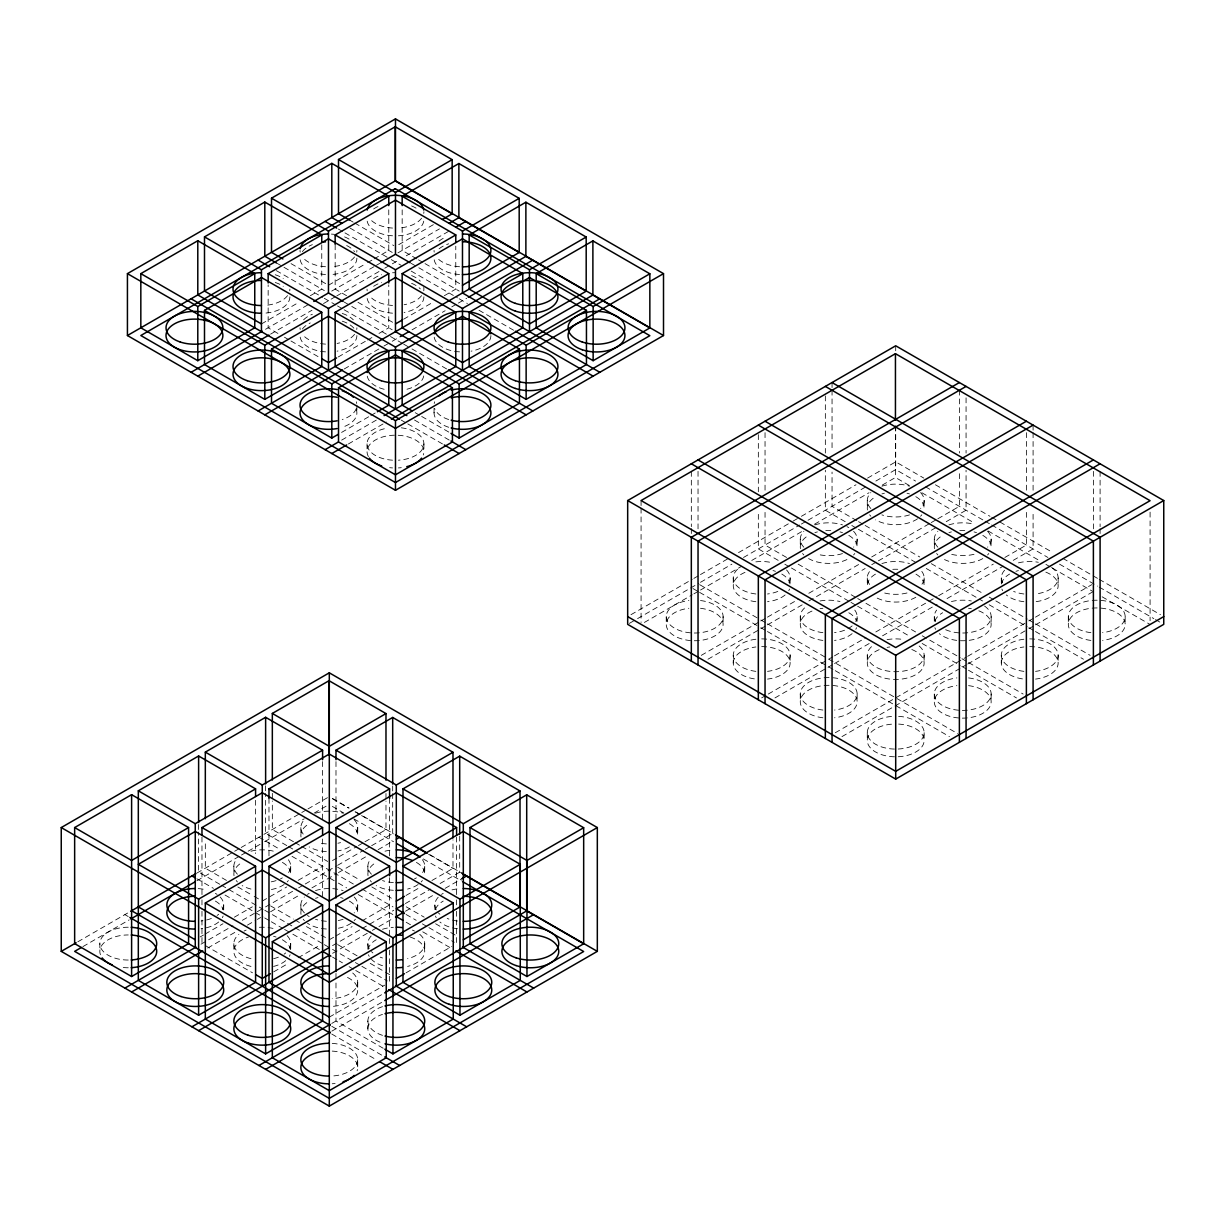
<?xml version="1.0" encoding="UTF-8"?>
<svg xmlns="http://www.w3.org/2000/svg" width="1225" height="1225" viewBox="0 0 1225 1225"><rect width="100%" height="100%" fill="white"/><g stroke="black" fill="none" stroke-linecap="round" stroke-linejoin="round"><path stroke-width="0.75" stroke-dasharray="5 3.75" d="M261.446 323.936L298.946 302.284M310.354 295.7L321.762 289.115L321.762 244.28M328.468 285.241L365.953 263.589M367.577 262.655L372.477 259.838M374.1 258.888L388.769 250.421L388.769 207.469M398.707 244.678L435.978 223.164M265.549 329.295L308.899 304.275M331.73 291.091L375.907 265.58M376.397 265.304L379.719 263.39M397.911 252.886L439.438 228.907M270.587 334.119L311.962 310.247M323.538 303.555L335.114 296.863M336.783 295.914L383.103 269.163M384.757 268.214L397.987 260.573M406.271 255.795L449.284 230.958M338.238 356.965L365.953 340.979M367.577 340.029L372.477 337.212M378.984 333.445L388.769 327.795L388.769 284.843M403.622 319.22L432.961 302.284M444.369 295.7L455.777 289.115L455.777 246.148M344.225 368.985L382.277 347.027M383.93 346.062L390.545 342.25M392.199 341.285L400.483 336.507M412.059 329.831L445.15 310.721M451.765 306.908L456.726 304.03M458.38 303.08L466.664 298.303M341.576 432.425L369.246 416.454M370.869 415.505L375.753 412.687M341.653 440.112L376.397 420.053M348.359 443.986L386.411 422.013M630.982 614.69L692.202 579.348M693.855 578.399L698.817 575.536M700.47 574.571L728.599 558.34M738.522 552.613L791.472 522.034M793.126 521.084L799.741 517.256M801.395 516.307L855.999 484.778M867.591 478.102L895.705 461.856L923.834 478.102M77.803 941.811L129.084 912.196M196.919 873.042L233.026 852.187M234.664 851.252L239.947 848.205M241.187 847.486L306.357 809.863M307.965 808.929L327.642 797.567M629.328 623.387L635.943 619.574M637.597 618.61L698.817 583.268M700.47 582.319L731.907 564.158M743.498 557.482L799.741 525.004M801.395 524.04L806.372 521.176M808.025 520.227L865.922 486.784M875.86 481.058L895.705 469.588L915.565 481.058M82.917 946.603L129.161 919.898M196.888 880.79L239.824 855.999M241.478 855.05L246.439 852.187M248.093 851.237L262.962 842.647M264.615 841.697L304.259 818.805M314.167 813.078L327.381 805.453M644.381 622.438L692.278 594.783M693.932 593.834L698.893 590.971M700.532 590.021L741.829 566.18M751.752 560.453L802.957 530.884M814.518 524.208L869.03 492.741M882.23 485.115L895.444 477.49L910.328 486.08M200.165 936.941L203.427 935.058M205.05 934.108L222.981 923.757M234.388 917.173L252.319 906.822M262.272 901.079L286.727 886.961M298.134 880.362L322.588 866.259M332.526 860.517L337.396 857.714M339.003 856.78L356.827 846.49M358.45 845.556L363.304 842.739M364.928 841.805L385.982 829.647L385.982 801.104M201.023 944.184L232.934 925.748M242.382 920.297L255.765 912.579M257.281 911.706L263.896 907.878M265.549 906.929L296.695 888.937M298.64 887.819L303.601 884.955M305.255 883.991L336.691 865.845M337.61 865.325L363.534 850.349M365.142 849.415L370.011 846.613M371.634 845.679L392.949 833.368M701.267 655.36L759.163 621.933M760.817 620.983L765.793 618.12M767.447 617.155L798.884 599.01M808.806 593.283L860.103 563.668M871.679 556.977L929.591 523.55M931.245 522.585L936.206 519.722M937.86 518.772L959.374 506.354L959.374 472.069M207.714 948.043L235.843 931.812M247.435 925.12L255.703 920.342M257.357 919.393L260.665 917.479M270.587 911.752L300.37 894.556M311.962 887.865L336.783 873.532M338.437 872.583L366.551 856.336M378.142 849.66L393.026 841.054M707.958 659.234L759.255 629.619M760.909 628.67L765.87 625.807M767.524 624.842L802.268 604.782M808.883 600.97L865.141 568.492M871.756 564.664L876.732 561.8M878.386 560.851L936.283 527.408M946.221 521.682L966.066 510.212L966.066 470.216M273.696 971.854L288.365 963.386M298.134 957.751L319.327 945.516M329.295 939.759L334.18 936.941M335.803 935.992L352.111 926.59M361.896 920.94L389.596 904.938M406.011 895.46L420.604 887.038M431.935 880.499L452.99 868.341L452.99 839.799M332.557 945.608L360.441 929.515M362.064 928.565L393.776 910.267M405.353 903.575L430.542 889.044M440.097 883.516L459.957 872.062M761.644 697.882L766.62 695.004M768.274 694.054L832.801 656.799M834.455 655.85L865.891 637.689M875.814 631.962L937.033 596.621M938.687 595.672L993.291 564.143M1004.868 557.452L1026.382 545.033L1026.382 510.748M332.633 953.295L370.7 931.337M372.354 930.372L377.315 927.509M378.969 926.559L393.853 917.954M405.444 911.262L433.573 895.031M445.15 888.339L461.702 878.784M774.966 697.928L832.877 664.486M834.531 663.537L869.275 643.477M882.521 635.836L937.11 604.308M947.048 598.581L1003.306 566.103M1013.228 560.361L1033.088 548.907L1033.088 510.81M329.295 1017.133L384.711 985.145M406.072 972.803L451.719 946.45M331.73 1023.457L383.257 993.72M835.282 732.749L965.989 657.274M967.643 656.324L1027.208 621.933M1028.862 620.983L1033.823 618.12M1035.477 617.155L1091.735 584.677M331.807 1031.159L383.103 1001.545M841.973 736.608L966.066 664.961M967.719 664.011L1027.285 629.619M1028.939 628.67L1033.915 625.807M1035.569 624.842L1095.135 590.465M935.425 484.778L990.014 516.307M991.668 517.256L998.298 521.084M999.952 522.034L1052.888 552.613M1062.825 558.34L1097.569 578.399M1099.223 579.348L1160.443 614.69M925.487 486.784L983.399 520.227M985.053 521.176L990.014 524.04M991.668 525.004L1047.926 557.482M1059.518 564.158L1097.569 586.132M1099.223 587.097L1153.827 618.61M1155.481 619.574L1162.096 623.387M921.904 492.756L974.824 523.305M988.054 530.946L1039.305 560.529M1045.92 564.357L1050.882 567.221M1052.535 568.17L1092.21 591.078M1102.132 596.805L1150.091 624.49M349.906 220.24L353.152 222.123M354.791 223.057L393.837 245.613M416.837 258.888L402.167 250.421L402.167 207.469M418.475 259.838L423.36 262.655M424.998 263.589L462.483 285.241M350.013 228.049L393.026 252.886M411.233 263.39L459.207 291.091M856.872 520.671L832.051 506.354L832.051 472.069M858.526 521.636L863.487 524.499M865.141 525.448L919.745 556.977M931.322 563.668L982.618 593.283M989.233 597.096L994.195 599.959M995.848 600.924L1027.285 619.069M1028.939 620.018L1033.915 622.882M1035.569 623.847L1090.158 655.36M338.345 229.044L343.306 231.908M344.96 232.873L389.642 258.659M391.296 259.623L401.218 265.35M411.156 271.077L457.476 297.828M459.13 298.778L467.399 303.555M478.99 310.247L513.734 330.306M845.204 521.682L825.344 510.212L825.344 470.216M851.819 525.494L856.78 528.373M858.449 529.322L916.346 562.75M926.284 568.492L982.542 600.97M989.157 604.782L1027.208 626.756M1028.862 627.705L1033.823 630.584M1035.477 631.533L1083.467 659.234M291.029 263.635L326.83 284.307M346.568 295.7L335.16 289.115L335.16 244.28M357.976 302.284L395.476 323.936M276.391 262.916L324.365 290.616M344.225 302.07L392.199 329.785M786.557 557.452L765.043 545.033L765.043 510.748M798.133 564.143L856.045 597.57M857.699 598.535L864.314 602.348M865.968 603.312L915.611 631.962M922.226 635.79L960.278 657.748M961.931 658.713L966.893 661.577M968.546 662.526L1023.151 694.054M276.299 270.603L322.634 297.353M324.288 298.303L335.864 304.994M337.518 305.944L342.479 308.807M344.133 309.772L388.815 335.558M390.469 336.507L402.045 343.199M403.699 344.148L410.314 347.977M411.983 348.926L446.727 368.985M778.197 560.361L758.336 548.907L758.336 510.81M784.812 564.189L789.773 567.053M791.427 568.002L849.338 601.444M850.992 602.394L855.953 605.257M857.623 606.222L908.904 635.836M922.149 643.477L960.201 665.451M961.855 666.4L966.816 669.263M968.47 670.228L1016.459 697.928M277.937 333.445L268.153 327.795L268.153 284.843M284.46 337.212L289.345 340.029M290.968 340.979L320.307 357.914M415.198 412.687L420.068 415.505M421.706 416.454L450.999 433.359M414.54 420.053L449.284 440.112M699.689 584.677L759.255 619.069M760.909 620.018L765.87 622.882M767.524 623.847L827.089 658.238M828.743 659.188L957.797 733.698M401.218 420.098L406.179 422.962M407.833 423.927L442.593 443.986M692.982 588.551L697.944 591.415M699.597 592.364L759.163 626.756M760.817 627.705L765.793 630.584M767.447 631.533L827.013 665.925M828.667 666.875L833.628 669.738M835.282 670.703L949.436 736.608M332.603 798.532L349.14 808.071M355.755 811.899L393.822 833.873M430.22 854.882L461.657 873.042M332.281 798.639L348.558 808.041M355.066 811.792L359.951 814.61M361.574 815.559L385.982 829.647M428.551 854.223L452.99 868.341M332.342 806.418L343.903 813.094M353.826 818.821L393.516 841.728M423.283 858.924L461.304 880.867M293.479 841.713L272.333 829.493L272.333 800.966M295.118 842.647L300.002 845.48M301.626 846.414L327.657 861.451M337.625 867.193L360.441 880.362M371.849 886.961L393.041 899.196M406.256 906.822L424.187 917.173M435.595 923.757L455.164 935.058M286.788 845.587L265.626 833.368L265.626 793.417M288.411 846.521L356.628 885.905M361.896 888.937L393.026 906.929M406.072 914.463L416.194 920.297M422.38 923.864L427.77 926.988M428.903 927.631L454.245 942.27M258.934 837.242L263.896 840.105M265.549 841.054L280.433 849.66M292.025 856.336L336.691 882.138M338.345 883.087L346.614 887.865M358.205 894.556L392.949 914.616M406.179 922.257L411.141 925.12M422.732 931.812L452.515 949.007M226.472 880.408L205.325 868.188L205.325 841.544M237.864 886.977L252.518 895.429M254.142 896.378L260.649 900.13M270.603 905.888L293.433 919.056M295.057 919.99L299.957 922.823M306.464 926.59L319.511 934.108M321.134 935.058L327.657 938.825M337.625 944.567L360.441 957.751M370.226 963.386L389.78 974.687M219.78 884.266L198.618 872.062L198.618 832.097M221.403 885.216L263.145 909.317M264.799 910.267L322.711 943.694M324.365 944.659L330.98 948.472M332.542 949.375L353.734 961.61M355.373 962.559L360.257 965.377M361.896 966.326L387.238 980.949M196.888 878.784L213.426 888.339M225.017 895.031L263.069 917.004M264.722 917.954L269.684 920.817M271.337 921.782L282.914 928.458M284.567 929.423L291.198 933.236M292.852 934.2L319.327 949.482M332.557 957.123L337.518 959.987M339.172 960.936L342.479 962.85M349.11 966.678L354.071 969.542M355.725 970.491L383.854 986.737M205.233 945.516L252.503 972.803M383.18 1048.248L335.987 1021.007L335.987 981.041M331.807 1026.336L383.103 1055.95M124.904 914.616L128.212 916.53M331.73 1034.023L376.397 1059.809M1150.091 512.127L1150.091 620.692M1125.162 616.604L1125.162 624.352M1100.096 471.411L1100.096 526.643M1100.096 528.542L1100.096 534.268M1093.389 471.349L1093.389 530.394M1068.307 616.604L1068.307 624.352M1058.155 577.924L1058.155 585.657M1058.155 655.298L1058.155 663.031M1033.088 425.106L1033.088 430.817M1033.088 432.716L1033.088 491.761M1026.382 432.655L1026.382 491.7M1001.3 577.924L1001.3 584.111M1023.901 639.236A28.435 16.415 0 0 0 1001.3 655.298L1001.3 663.031A28.435 16.415 0 0 0 1023.901 679.094M991.147 539.23L991.147 546.962M991.147 616.604L991.147 624.352M991.147 693.978L991.147 701.726M966.066 397.849L966.066 453.082M959.374 390.163L959.374 453.02M934.292 539.23L934.292 546.962M934.292 616.604L934.292 621.243M934.292 693.978L934.292 701.726M924.14 500.55L924.14 508.283M924.14 577.924L924.14 585.657A28.435 16.415 0 0 0 915.81 574.05M924.14 655.298L924.14 663.031M924.14 732.673L924.14 740.405M895.705 345.787L895.705 351.514M895.705 425.795L895.705 469.588M895.444 426.055L895.444 477.49M867.285 500.55L867.285 508.283M867.285 577.924L867.285 585.657A28.435 16.415 0 0 1 875.615 574.05M867.285 655.298L867.285 663.031M867.285 732.673L867.285 740.405M857.132 539.23L857.132 546.962M857.132 616.604L857.132 621.243M857.132 693.978L857.132 701.726M832.051 382.552L832.051 388.264M832.051 390.163L832.051 451.106M825.344 395.935L825.344 453.082M800.277 539.23L800.277 546.962M800.277 616.604L800.277 624.352M800.277 693.978L800.277 701.726M790.125 577.924L790.125 584.111M790.125 655.298L790.125 663.031M765.043 432.655L765.043 491.7M758.336 434.63L758.336 491.761M733.254 577.924L733.254 585.657M755.871 639.236A28.435 16.415 0 0 0 733.254 655.298L733.254 663.031A28.435 16.415 0 0 0 755.871 679.094M723.118 616.604L723.118 624.352M698.036 471.349L698.036 530.394M691.329 471.411L691.329 526.643M691.329 528.542L691.329 534.268M666.247 616.604L666.247 624.352M641.073 500.55L641.073 506.262M641.073 508.161L641.073 622.438M459.697 836.062L459.697 872.2M456.603 837.073L456.603 897.971M456.603 899.87L456.603 909.379M456.603 911.278L456.603 943.633M434.875 904.938L434.875 909.578M434.048 408.262L434.048 412.917M424.723 866.259L424.723 873.992M424.723 943.633L424.723 951.366M423.896 443.863L423.896 451.596M392.689 785.945L392.689 791.656M392.689 793.555L392.689 833.521M389.596 798.394L389.596 859.276M389.596 877.667L389.596 936.65M389.596 938.549L389.596 948.073M389.596 949.972L389.596 982.312M385.982 793.494L385.982 799.205M367.868 866.259L367.868 873.992M367.868 943.633L367.868 949.819M382.506 1006.659A28.435 16.415 0 0 0 367.868 1021.007L367.868 1028.74A28.435 16.415 0 0 0 382.506 1043.088M367.041 443.863L367.041 451.596M357.715 827.564L357.715 835.297M357.715 904.938L357.715 912.686M357.715 982.312L357.715 990.06M332.22 1043.363A28.435 16.415 0 0 1 357.715 1059.686L357.715 1067.434M356.888 405.169L356.888 412.917M335.987 761.598L335.987 820.582M335.987 973.431L335.987 979.143M322.588 761.598L322.588 820.582M322.588 838.987L322.588 897.971M300.86 827.564L300.86 835.297M300.86 904.938L300.86 912.686M290.708 866.259L290.708 873.992M290.708 943.633L290.708 949.819M272.333 793.356L272.333 799.052M268.979 798.394L268.979 859.276M265.626 785.807L265.626 791.503M255.581 800.293L255.581 853.565M233.852 866.259L233.852 873.992M233.852 943.633L233.852 951.366M223.7 904.938L223.7 911.124M201.972 837.073L201.972 897.971M201.972 899.87L201.972 909.379M201.972 911.278L201.972 943.633M198.618 824.486L198.618 830.198M128.258 927.218A28.435 16.415 0 0 0 99.838 943.633L99.838 951.366M128.258 967.781A28.435 16.415 0 0 1 119.637 967M100.435 954.734A28.435 16.415 0 0 1 128.258 934.951M128.258 960.048A28.435 16.415 0 0 1 99.838 943.633M332.22 1051.096A28.435 16.415 0 0 1 357.118 1070.788M335.114 1083.497A28.435 16.415 0 0 1 332.22 1083.757M357.715 1059.686A28.435 16.415 0 0 1 332.22 1076.025M223.103 916.04A28.435 16.415 0 0 1 222.353 917.663M218.693 921.981A28.435 16.415 0 0 1 201.099 928.749M215.37 901.079A28.435 16.415 0 0 1 223.103 909.317M220.132 896.976A28.435 16.415 0 0 1 222.353 909.915M218.693 914.248A28.435 16.415 0 0 1 217.101 915.458M211.374 918.459A28.435 16.415 0 0 1 201.099 921.001M198.205 888.615A28.435 16.415 0 0 1 206.566 889.871M215.37 893.331A28.435 16.415 0 0 1 217.101 894.418M290.111 954.734A28.435 16.415 0 0 1 289.376 956.342M285.701 960.66A28.435 16.415 0 0 1 273.573 966.433M250.987 966.433A28.435 16.415 0 0 1 233.883 952.177A28.435 16.415 0 0 1 248.491 937.018M273.573 936.298A28.435 16.415 0 0 1 276.069 937.018M282.378 939.759A28.435 16.415 0 0 1 290.555 949.666M287.14 935.67A28.435 16.415 0 0 1 289.376 948.609M285.701 952.928A28.435 16.415 0 0 1 284.108 954.153M278.381 957.154A28.435 16.415 0 0 1 273.573 958.685M250.987 958.685A28.435 16.415 0 0 1 238.86 934.323M244.066 931.031A28.435 16.415 0 0 1 246.164 930.112M259.348 927.31A28.435 16.415 0 0 1 276.069 929.27M347.502 977.458A28.435 16.415 0 0 1 356.475 994.838A28.435 16.415 0 0 1 332.22 1006.383M352.708 973.018A28.435 16.415 0 0 1 332.22 998.635M367.868 1028.74A28.435 16.415 0 0 1 382.506 1014.392M382.506 1035.355A28.435 16.415 0 0 1 367.868 1021.007M282.378 862.385A28.435 16.415 0 0 1 290.555 875.691M288.365 880.515A28.435 16.415 0 0 1 287.14 881.954M284.108 884.511A28.435 16.415 0 0 1 270.909 889.626M250.987 889.059A28.435 16.415 0 0 1 242.183 885.598M237.42 881.954A28.435 16.415 0 0 1 236.195 880.515M234.006 875.691A28.435 16.415 0 0 1 242.183 862.385M288.365 859.736A28.435 16.415 0 0 1 287.14 874.221M282.378 877.866A28.435 16.415 0 0 1 280.494 878.861M276.069 880.607A28.435 16.415 0 0 1 270.909 881.893M237.42 874.221A28.435 16.415 0 0 1 236.195 859.736M250.987 851.191A28.435 16.415 0 0 1 273.573 851.191M349.385 901.079A28.435 16.415 0 0 1 357.562 914.371M355.373 919.194A28.435 16.415 0 0 1 354.147 920.649M351.116 923.191A28.435 16.415 0 0 1 337.916 928.32M326.355 929.009A28.435 16.415 0 0 1 307.46 923.191M304.428 920.649A28.435 16.415 0 0 1 303.203 919.194M301.013 914.371A28.435 16.415 0 0 1 309.19 901.079M315.499 898.323A28.435 16.415 0 0 1 317.995 897.619M340.581 897.619A28.435 16.415 0 0 1 343.092 898.323M354.147 896.976A28.435 16.415 0 0 1 354.147 912.901M343.092 919.286A28.435 16.415 0 0 1 337.916 920.588M326.355 921.261A28.435 16.415 0 0 1 315.499 919.286M309.19 916.545A28.435 16.415 0 0 1 307.46 915.458M304.428 912.901A28.435 16.415 0 0 1 304.428 896.976M307.46 894.418A28.435 16.415 0 0 1 309.19 893.331M315.499 890.59A28.435 16.415 0 0 1 343.092 890.59M410.099 937.018A28.435 16.415 0 0 1 424.692 952.177A28.435 16.415 0 0 1 407.588 966.433M382.506 965.713A28.435 16.415 0 0 1 371.435 959.328M369.215 956.342A28.435 16.415 0 0 1 368.465 954.734M368.021 949.666A28.435 16.415 0 0 1 376.197 939.759M419.731 934.323A28.435 16.415 0 0 1 407.588 958.685M382.506 957.981A28.435 16.415 0 0 1 380.194 957.154M372.875 952.928A28.435 16.415 0 0 1 371.435 951.595M369.215 948.609A28.435 16.415 0 0 1 371.435 935.67M382.506 929.27A28.435 16.415 0 0 1 393.363 927.31M412.412 930.112A28.435 16.415 0 0 1 414.509 931.031M349.385 823.69A28.435 16.415 0 0 1 357.562 836.997M349.385 846.904A28.435 16.415 0 0 1 337.916 850.946M326.355 851.635A28.435 16.415 0 0 1 309.19 846.904M301.013 836.997A28.435 16.415 0 0 1 309.19 823.69M354.147 819.602A28.435 16.415 0 0 1 355.373 834.087M340.581 842.632A28.435 16.415 0 0 1 337.916 843.213M326.355 843.887A28.435 16.415 0 0 1 317.995 842.632M303.203 834.087A28.435 16.415 0 0 1 304.428 819.602M315.499 813.216A28.435 16.415 0 0 1 343.092 813.216M416.408 862.385A28.435 16.415 0 0 1 424.57 875.691M422.395 880.515A28.435 16.415 0 0 1 421.155 881.954M418.123 884.511A28.435 16.415 0 0 1 407.588 889.059M393.363 890.315A28.435 16.415 0 0 1 376.197 885.598M371.435 881.954A28.435 16.415 0 0 1 370.21 880.515M368.021 875.691A28.435 16.415 0 0 1 376.197 862.385M422.395 859.736A28.435 16.415 0 0 1 421.155 874.221M416.408 877.866A28.435 16.415 0 0 1 414.509 878.861M393.363 882.582A28.435 16.415 0 0 1 382.506 880.607M371.435 874.221A28.435 16.415 0 0 1 370.21 859.736M385.002 851.191A28.435 16.415 0 0 1 393.363 849.92M457.476 928.749A28.435 16.415 0 0 1 439.882 921.981M436.222 917.663A28.435 16.415 0 0 1 435.487 916.04M435.487 909.317A28.435 16.415 0 0 1 443.205 901.079M457.476 921.001A28.435 16.415 0 0 1 447.202 918.459M439.882 914.248A28.435 16.415 0 0 1 438.443 912.901M436.222 909.915A28.435 16.415 0 0 1 438.443 896.976M441.475 894.418A28.435 16.415 0 0 1 443.205 893.331M452.01 889.871A28.435 16.415 0 0 1 460.37 888.615M356.291 409.548A28.435 16.415 0 0 1 342.25 427.265M356.291 408.538A28.435 16.415 0 0 1 342.25 419.532M356.291 401.815A28.435 16.415 0 0 1 356.735 403.484M368.388 456.573A28.435 16.415 0 0 1 394.021 435.212A28.435 16.415 0 0 1 423.299 454.965M401.295 467.659A28.435 16.415 0 0 1 398.401 467.919M392.536 467.919A28.435 16.415 0 0 1 389.642 467.659M401.295 427.801A28.435 16.415 0 0 1 423.865 444.706A28.435 16.415 0 0 1 398.401 460.187M392.536 460.187A28.435 16.415 0 0 1 367.194 445.532A28.435 16.415 0 0 1 386.855 428.214M289.881 296.848A28.435 16.415 0 0 1 264.386 313.171M275.242 282.5A28.435 16.415 0 0 1 283.281 286.328M289.881 289.115A28.435 16.415 0 0 1 289.728 290.8M287.538 295.623A28.435 16.415 0 0 1 264.386 305.438M275.242 274.752A28.435 16.415 0 0 1 283.281 278.596M356.888 335.528A28.435 16.415 0 0 1 337.089 351.177M325.528 351.866A28.435 16.415 0 0 1 300.033 335.528M302.376 329.02A28.435 16.415 0 0 1 310.247 322.925M342.25 321.18A28.435 16.415 0 0 1 354.546 329.02M354.546 334.318A28.435 16.415 0 0 1 337.089 343.444M325.528 344.118A28.435 16.415 0 0 1 302.376 334.318M300.186 329.494A28.435 16.415 0 0 1 300.033 327.795M303.601 319.832A28.435 16.415 0 0 1 312.36 314.274M342.25 313.447A28.435 16.415 0 0 1 353.321 319.832M356.888 327.795A28.435 16.415 0 0 1 356.735 329.494M423.743 375.922A28.435 16.415 0 0 1 404.097 389.856M384.175 389.29A28.435 16.415 0 0 1 367.194 375.922M448.687 427.265A28.435 16.415 0 0 1 434.661 409.548M448.687 419.532A28.435 16.415 0 0 1 434.661 408.538M434.201 403.484A28.435 16.415 0 0 1 434.661 401.815M356.888 258.153A28.435 16.415 0 0 1 331.393 274.492M325.528 274.492A28.435 16.415 0 0 1 300.033 258.153M302.376 251.646A28.435 16.415 0 0 1 312.36 244.632M346.675 245.551A28.435 16.415 0 0 1 354.546 251.646M354.546 256.944A28.435 16.415 0 0 1 331.393 266.744M325.528 266.744A28.435 16.415 0 0 1 302.376 256.944M300.186 252.12A28.435 16.415 0 0 1 300.033 250.421M331.393 234.097A28.435 16.415 0 0 1 334.287 234.358M344.577 236.9A28.435 16.415 0 0 1 351.881 241.126M356.888 250.421A28.435 16.415 0 0 1 356.735 252.12M423.896 296.848A28.435 16.415 0 0 1 404.097 312.482M392.536 313.171A28.435 16.415 0 0 1 367.041 296.848M373.64 286.328A28.435 16.415 0 0 1 381.679 282.5M411.585 283.327A28.435 16.415 0 0 1 420.328 288.886M423.743 287.416A28.435 16.415 0 0 1 423.743 290.8M421.568 295.623A28.435 16.415 0 0 1 404.097 304.749M392.536 305.438A28.435 16.415 0 0 1 369.383 295.623M367.194 290.8A28.435 16.415 0 0 1 367.041 289.115M373.64 278.596A28.435 16.415 0 0 1 381.679 274.752M392.536 272.777A28.435 16.415 0 0 1 395.476 272.7M411.585 275.579A28.435 16.415 0 0 1 420.328 281.137M490.903 335.528A28.435 16.415 0 0 1 471.104 351.177M459.543 351.866A28.435 16.415 0 0 1 434.048 335.528M423.743 221.174A28.435 16.415 0 0 1 398.401 235.797M392.536 235.797A28.435 16.415 0 0 1 367.194 221.174M373.64 208.954A28.435 16.415 0 0 1 379.367 205.953M411.585 205.953A28.435 16.415 0 0 1 418.904 210.164M423.896 211.741A28.435 16.415 0 0 1 423.743 213.426M421.568 218.249A28.435 16.415 0 0 1 398.401 228.064M392.536 228.064A28.435 16.415 0 0 1 369.383 218.249M459.543 274.492A28.435 16.415 0 0 1 434.048 258.153M439.055 248.859A28.435 16.415 0 0 1 448.687 243.806M459.543 266.744A28.435 16.415 0 0 1 436.391 256.944M434.201 252.12A28.435 16.415 0 0 1 434.048 250.421M439.055 241.126A28.435 16.415 0 0 1 444.262 237.818M700.501 608.274A28.435 16.415 0 0 1 718.263 633.509A28.435 16.415 0 0 1 671.101 633.509A28.435 16.415 0 0 1 688.863 608.274M761.69 646.616A28.435 16.415 0 0 1 789.972 661.347A28.435 16.415 0 0 1 767.524 679.094M733.254 663.031A28.435 16.415 0 0 1 755.871 646.968M822.878 717.789A28.435 16.415 0 0 1 805.116 692.554A28.435 16.415 0 0 1 852.294 692.554A28.435 16.415 0 0 1 834.531 717.789M898.645 724.082A28.435 16.415 0 0 1 919.822 749.103A28.435 16.415 0 0 1 871.588 749.103A28.435 16.415 0 0 1 892.78 724.082M789.513 589.026A28.435 16.415 0 0 1 788.778 590.634M785.118 594.952A28.435 16.415 0 0 1 767.524 601.72M755.871 601.72A28.435 16.415 0 0 1 733.821 588.888A28.435 16.415 0 0 1 745.581 572.136M772.99 570.59A28.435 16.415 0 0 1 775.486 571.309M781.795 574.05A28.435 16.415 0 0 1 789.972 583.957M856.535 627.705A28.435 16.415 0 0 1 855.785 629.328M852.125 633.647A28.435 16.415 0 0 1 834.531 640.415M822.878 640.415A28.435 16.415 0 0 1 800.828 627.567A28.435 16.415 0 0 1 812.588 610.816M820.076 608.702A28.435 16.415 0 0 1 822.878 608.274M848.803 612.745A28.435 16.415 0 0 1 856.535 620.983M911.813 649.51A28.435 16.415 0 0 1 917.004 673.903A28.435 16.415 0 0 1 874.42 673.903A28.435 16.415 0 0 1 879.596 649.51M887.084 647.397A28.435 16.415 0 0 1 889.886 646.968M968.546 685.648A28.435 16.415 0 0 1 986.309 710.883A28.435 16.415 0 0 1 939.131 710.883A28.435 16.415 0 0 1 956.893 685.648M848.803 535.371A28.435 16.415 0 0 1 856.979 548.662M854.79 553.486A28.435 16.415 0 0 1 853.565 554.94M846.919 559.565A28.435 16.415 0 0 1 808.592 558.569M803.845 554.94A28.435 16.415 0 0 1 802.605 553.486M800.43 548.662A28.435 16.415 0 0 1 808.592 535.371M814.901 532.615A28.435 16.415 0 0 1 817.412 531.91M825.772 530.639A28.435 16.415 0 0 1 831.637 530.639M839.998 531.91A28.435 16.415 0 0 1 842.494 532.615M915.81 597.264A28.435 16.415 0 0 1 875.615 597.264M892.78 569.334A28.435 16.415 0 0 1 898.645 569.334M978.836 610.816A28.435 16.415 0 0 1 982.817 635.959A28.435 16.415 0 0 1 939.299 633.647M935.624 629.328A28.435 16.415 0 0 1 934.889 627.705M934.889 620.983A28.435 16.415 0 0 1 942.622 612.745M968.546 608.274A28.435 16.415 0 0 1 971.348 608.702M1029.735 646.616A28.435 16.415 0 0 1 1058.002 661.347A28.435 16.415 0 0 1 1035.554 679.094M1001.3 663.031A28.435 16.415 0 0 1 1023.901 646.968M915.81 496.676A28.435 16.415 0 0 1 923.987 509.983M921.797 514.806A28.435 16.415 0 0 1 920.572 516.246M917.54 518.803A28.435 16.415 0 0 1 875.615 519.89M870.853 516.246A28.435 16.415 0 0 1 869.627 514.806M867.438 509.983A28.435 16.415 0 0 1 875.615 496.676M881.908 493.935A28.435 16.415 0 0 1 884.419 493.216M907.005 493.216A28.435 16.415 0 0 1 909.501 493.935M982.817 535.371A28.435 16.415 0 0 1 990.994 548.662M988.805 553.486A28.435 16.415 0 0 1 987.58 554.94M982.817 558.569A28.435 16.415 0 0 1 944.506 559.565M937.86 554.94A28.435 16.415 0 0 1 936.635 553.486M934.445 548.662A28.435 16.415 0 0 1 942.622 535.371M948.931 532.615A28.435 16.415 0 0 1 951.427 531.91M959.787 530.639A28.435 16.415 0 0 1 965.652 530.639M974.013 531.91A28.435 16.415 0 0 1 976.509 532.615M1045.844 572.136A28.435 16.415 0 0 1 1057.604 588.888A28.435 16.415 0 0 1 1035.554 601.72M1023.901 601.72A28.435 16.415 0 0 1 1006.307 594.952M1002.647 590.634A28.435 16.415 0 0 1 1001.897 589.026M1001.453 583.957A28.435 16.415 0 0 1 1009.63 574.05M1015.938 571.309A28.435 16.415 0 0 1 1018.434 570.59M1090.908 640.415A28.435 16.415 0 0 1 1073.161 615.18A28.435 16.415 0 0 1 1120.324 615.18A28.435 16.415 0 0 1 1102.561 640.415M700.501 600.541A28.435 16.415 0 0 1 718.263 625.776A28.435 16.415 0 0 1 671.101 625.776A28.435 16.415 0 0 1 688.863 600.541M761.69 638.883A28.435 16.415 0 0 1 789.972 653.599A28.435 16.415 0 0 1 767.524 671.361M755.871 671.361A28.435 16.415 0 0 1 733.254 655.298M822.878 710.056A28.435 16.415 0 0 1 805.116 684.821A28.435 16.415 0 0 1 852.294 684.821A28.435 16.415 0 0 1 834.531 710.056M898.645 716.349A28.435 16.415 0 0 1 919.822 741.37A28.435 16.415 0 0 1 871.588 741.37A28.435 16.415 0 0 1 892.78 716.349M786.557 569.962A28.435 16.415 0 0 1 788.778 582.901M777.798 591.445A28.435 16.415 0 0 1 767.524 593.987M755.871 593.987A28.435 16.415 0 0 1 738.262 568.614M755.871 561.862A28.435 16.415 0 0 1 772.99 562.857M854.79 610.096A28.435 16.415 0 0 1 855.785 621.58M852.125 625.914A28.435 16.415 0 0 1 834.531 632.667M822.878 632.667A28.435 16.415 0 0 1 806.877 606.084M820.076 600.97A28.435 16.415 0 0 1 839.998 601.552M919.133 645.988A28.435 16.415 0 0 1 914.554 667.594A28.435 16.415 0 0 1 876.87 667.594A28.435 16.415 0 0 1 872.292 645.988M887.084 639.649A28.435 16.415 0 0 1 901.539 639.236M968.546 677.915A28.435 16.415 0 0 1 986.309 703.15A28.435 16.415 0 0 1 939.131 703.15A28.435 16.415 0 0 1 956.893 677.915M853.565 531.267A28.435 16.415 0 0 1 853.565 547.192M842.494 553.577A28.435 16.415 0 0 1 817.412 554.297M803.845 547.192A28.435 16.415 0 0 1 803.845 531.267M814.901 524.882A28.435 16.415 0 0 1 842.494 524.882M846.919 526.628A28.435 16.415 0 0 1 848.803 527.623M921.797 571.401A28.435 16.415 0 0 1 921.797 584.432M907.005 592.977A28.435 16.415 0 0 1 884.419 592.977M869.627 584.432A28.435 16.415 0 0 1 869.627 571.401M881.908 563.561A28.435 16.415 0 0 1 909.501 563.561M984.548 606.084A28.435 16.415 0 0 1 982.817 628.211A28.435 16.415 0 0 1 944.506 629.206M935.624 621.58A28.435 16.415 0 0 1 936.635 610.096M951.427 601.552A28.435 16.415 0 0 1 971.348 600.97M1029.735 638.883A28.435 16.415 0 0 1 1058.002 653.599A28.435 16.415 0 0 1 1035.554 671.361M1023.901 671.361A28.435 16.415 0 0 1 1001.3 655.298M920.572 492.572A28.435 16.415 0 0 1 920.572 508.513M909.501 514.898A28.435 16.415 0 0 1 881.908 514.898M870.853 508.513A28.435 16.415 0 0 1 870.853 492.572M881.908 486.187A28.435 16.415 0 0 1 909.501 486.187M987.58 531.267A28.435 16.415 0 0 1 987.58 547.192M974.013 554.297A28.435 16.415 0 0 1 948.931 553.577M937.86 547.192A28.435 16.415 0 0 1 937.86 531.267M948.931 524.882A28.435 16.415 0 0 1 974.013 524.162M1051.555 567.405A28.435 16.415 0 0 1 1035.554 593.987M1023.901 593.987A28.435 16.415 0 0 1 1013.626 591.445M1002.647 582.901A28.435 16.415 0 0 1 1004.868 569.962M1018.434 562.857A28.435 16.415 0 0 1 1038.356 562.275M1090.908 632.667A28.435 16.415 0 0 1 1073.161 607.447A28.435 16.415 0 0 1 1120.324 607.447A28.435 16.415 0 0 1 1102.561 632.667"/><path stroke-width="1.5" d="M127.431 273.634L395.476 118.886L663.506 273.634L663.506 335.528L395.476 490.291L127.431 335.528L127.431 273.634L395.476 428.382L663.506 273.634M140.829 273.634L197.792 240.743L254.754 273.634L254.754 327.795L197.792 360.686L140.829 327.795L140.829 273.634L197.792 306.526L254.754 273.634M261.446 323.936L204.498 291.045L204.498 236.884L264.799 202.064L321.762 234.94L321.762 242.412M282.898 258.934L271.506 252.35L271.506 198.19L331.807 163.369L388.769 196.26L388.769 205.601M349.906 220.24L338.513 213.671L338.513 159.51L395.216 126.772L452.163 159.648L452.163 213.824L442.455 219.428M127.431 335.528L395.476 180.779L663.506 335.528M204.498 236.884L261.446 269.76L321.762 234.94M271.506 198.19L328.468 231.081L388.769 196.26M338.513 159.51L395.476 192.386L452.163 159.648M204.498 310.384L261.446 277.508L321.762 312.314L321.762 366.489L264.799 399.365L204.498 364.545L204.498 310.384L264.799 345.205L321.762 312.314M268.153 282.975L268.153 273.634L328.468 238.814L388.769 273.634L388.769 282.975M335.16 244.28L335.16 234.94L395.476 200.134L455.777 234.94L455.777 242.412M402.167 205.601L402.167 196.26L458.87 163.522L519.186 198.343L519.186 252.503L462.483 285.241M191.085 372.293L262.242 331.209M313.799 301.442L328.468 292.974L343.138 301.442M380.807 262.762L395.476 254.295L410.145 262.762M449.146 223.302L459.13 217.545M197.792 376.152L268.933 335.083M455.899 227.13L465.837 221.403M268.153 273.634L328.468 308.455L388.769 273.634M335.16 234.94L395.476 269.76L455.777 234.94M402.167 196.26L462.483 231.081L519.186 198.343M338.314 434.293L331.807 438.06L271.506 403.239L271.506 349.079L328.468 316.188L388.769 351.008L388.769 405.169L377.377 411.753M335.16 312.314L395.476 277.508L455.777 312.314L455.777 366.489L395.476 401.31L335.16 366.489L335.16 312.314L395.476 347.134L455.777 312.314M402.167 273.634L462.483 238.814L522.784 273.634L522.784 327.795L462.483 362.615L402.167 327.795L402.167 273.634L462.483 308.455L522.784 273.634M469.175 234.94L525.877 202.217L586.193 237.038L586.193 291.198L529.491 323.936L469.175 289.115L469.175 234.94L529.491 269.76L586.193 237.038M336.615 357.914L328.468 362.615L321.945 358.848M395.476 323.936L401.984 320.169M258.108 410.972L526.138 256.224M264.799 414.846L342.571 369.95M400.483 336.507L408.752 331.73M468.317 297.353L532.844 260.098M271.506 349.079L331.807 383.9L388.769 351.008M338.513 387.758L395.476 354.882L452.423 387.758L452.423 441.919L395.476 474.81L338.513 441.919L338.513 387.758L395.476 420.65L452.423 387.758M411.937 410.804L402.167 405.169L402.167 351.008L462.483 316.188L519.446 349.079L519.446 403.239L459.13 438.06L450.999 433.359M469.175 312.314L529.491 277.508L586.453 310.384L586.453 364.545L526.138 399.365L469.175 366.489L469.175 312.314L526.138 345.205L586.453 310.384M536.198 273.634L592.885 240.896L649.847 273.788L649.847 327.948L593.145 360.686L536.198 327.795L536.198 273.634L593.145 306.526L649.847 273.788M325.115 449.667L338.345 442.026M384.083 415.612L593.145 294.919M331.807 453.526L346.706 444.935M391.372 419.149L599.852 298.778M402.167 351.008L459.13 383.9L519.446 349.079M61.25 827.564L329.295 672.816L597.325 827.564L597.325 951.366L329.295 1106.114L61.25 951.366L61.25 827.564L329.295 982.312L597.325 827.564M627.675 500.55L895.705 345.787L1163.75 500.55L1163.75 624.352L895.705 779.1L627.675 624.352L627.675 500.55L895.705 655.298L1163.75 500.55M74.648 827.564L131.611 794.673L188.573 827.564L188.573 943.633L131.611 976.509L74.648 943.633L74.648 827.564L131.611 860.455L188.573 827.564M255.581 866.259L198.618 899.135L138.318 864.314L195.265 831.438L255.581 866.259L255.581 982.312L198.618 1015.203L138.318 980.383L138.318 790.814L198.618 755.993L255.581 788.869L255.581 796.48M205.325 818.713L205.325 752.119L265.626 717.299L322.588 750.19L322.588 759.699M272.333 780.034L272.333 713.44L329.035 680.702L385.982 713.578L385.982 780.187M895.444 353.673L641.073 500.55L895.705 647.55L1150.091 500.688L895.444 353.673L895.444 420.343M138.318 790.814L195.265 823.69L255.581 788.869M205.325 752.119L262.272 785.011L322.588 750.19M385.982 713.578L329.295 746.316L272.333 713.44M959.374 382.552L691.329 537.3L691.329 661.102M201.972 835.174L201.972 827.564L262.272 792.743L322.588 827.564L322.588 835.174M268.979 798.394L268.979 788.869L329.295 754.064L389.596 788.869L389.596 798.394M335.987 759.699L335.987 750.19L392.689 717.452L452.99 752.272L452.99 837.9M966.066 386.411L698.036 541.159L698.036 664.961M61.25 951.366L76.134 942.775M130.738 911.247L195.939 873.609M81.263 947.553L74.648 951.366L329.295 1098.381L583.667 951.519L462.958 881.832M130.815 918.949L195.234 881.755M322.588 827.564L262.272 862.385L201.972 827.564M389.596 788.869L329.295 823.69L268.979 788.869M335.987 750.19L396.303 785.011L452.99 752.272M1026.382 421.232L758.336 575.98L758.336 699.781M205.325 903.009L262.272 870.118L322.588 904.938L322.588 1021.007L265.626 1053.883L205.325 1019.062L205.325 903.009L265.626 937.829L322.588 904.938M329.295 1017.133L268.979 982.312L268.979 866.259L329.295 831.438L389.596 866.259L389.596 875.768M335.987 897.971L335.987 827.564L396.303 792.743L456.603 827.564L456.603 835.174M520.273 864.314L459.957 899.135L402.994 866.259L463.31 831.438L520.273 864.314L520.273 980.383L459.957 1015.203L402.994 982.312L402.994 788.869L459.697 756.147L520.013 790.967L520.013 907.021L463.31 939.759M1033.088 425.106L765.043 579.854L765.043 703.655M124.904 988.116L196.061 947.048M131.611 991.99L202.753 950.906M396.333 839.156L399.656 837.242M389.596 866.259L329.295 901.064L268.979 866.259M456.603 827.564L396.303 862.385L335.987 827.564M402.994 788.869L463.31 823.69L520.013 790.967M1093.389 459.926L825.344 614.674L825.344 738.476M272.333 941.688L329.295 908.812L386.243 941.688L386.243 1057.757L329.295 1090.648L272.333 1057.757L272.333 941.688L329.295 974.579L386.243 941.688M335.987 971.532L335.987 904.938L396.303 870.118L453.25 903.009L453.25 1019.062L392.949 1053.883L384.818 1049.197M470.002 827.564L526.704 794.826L583.667 827.717L583.667 943.786L526.964 976.509L470.002 943.633L470.002 827.564L526.964 860.455L583.667 827.717M1100.096 463.785L832.051 618.533L832.051 742.35M270.434 973.737L262.272 978.453L255.765 974.687M396.303 901.079L404.403 896.394M191.912 1026.81L329.295 947.492M397.084 908.353L403.699 904.54M198.618 1030.669L329.326 955.209M395.507 917.004L403.791 912.227M461.702 878.784L466.664 875.921M335.987 904.938L392.949 937.829L453.25 903.009M396.303 978.453L404.449 973.737M258.934 1065.49L330.076 1024.422M384.681 992.893L526.964 910.742M265.626 1069.364L330.153 1032.108M384.757 1000.58L533.671 914.616M1163.75 616.604L895.705 771.352L627.675 616.604M832.051 382.552L1100.096 537.3L1100.096 661.102M825.344 386.411L1093.389 541.159L1093.389 664.961M452.163 213.824L395.216 180.933L395.216 126.772M519.186 252.503L458.87 217.683L458.87 163.522M586.193 291.198L525.877 256.377L525.877 202.217M649.847 327.948L592.885 295.057L592.885 240.896M765.043 421.232L1033.088 575.98L1033.088 699.781M758.336 425.106L1026.382 579.854L1026.382 703.655M341.744 223.272L331.807 217.545L331.807 163.369M599.852 372.293L462.483 292.974L462.483 231.081M325.115 221.403L336.691 228.095M515.388 331.255L593.145 376.152M698.036 459.926L966.066 614.674L966.066 738.476M691.329 463.785L959.374 618.533L959.374 742.35M276.391 262.916L264.799 256.224L264.799 202.064M532.844 410.972L395.476 331.669L395.476 269.76M258.108 260.098L269.684 266.774M448.381 369.95L526.138 414.846M406.868 415.612L197.792 294.919L197.792 240.743M450.938 441.061L465.837 449.667M191.085 298.778L399.564 419.149M444.246 444.935L459.13 453.526M395.476 834.822L426.913 852.983M461.657 873.042L597.325 951.366M395.951 835.404L426.913 853.274M462.958 874.083L520.013 907.021M583.667 943.786L526.704 910.895L526.704 794.826M396.823 843.642L419.976 857.01M396.303 908.812L404.449 913.513M462.529 947.048L533.671 988.116M396.257 916.53L402.872 920.342M455.822 950.906L526.964 991.99M395.507 985.727L466.664 1026.81M191.912 875.921L195.234 877.835M322.634 951.396L330.903 956.174M388.815 989.601L459.957 1030.669M138.318 906.883L195.265 939.759M131.611 910.742L330.153 1025.371M384.757 1056.899L399.656 1065.49M129.865 917.479L330.076 1033.058M379.704 1061.723L392.949 1069.364M895.705 655.298L895.705 779.1M593.145 306.526L593.145 360.686M529.491 269.76L529.491 331.669M526.964 860.455L526.964 976.509M526.138 345.205L526.138 399.365M463.31 823.69L463.31 947.492M462.483 308.455L462.483 370.348M459.957 899.135L459.957 1015.203M459.697 756.147L459.697 834.148M459.13 383.9L459.13 438.06M396.303 785.011L396.303 986.186M395.476 118.886L395.476 180.779M395.476 192.386L395.476 254.295M395.476 347.134L395.476 409.043M395.476 420.65L395.476 490.291M392.949 937.829L392.949 1053.883M392.689 717.452L392.689 784.046M331.807 383.9L331.807 438.06M329.295 672.816L329.295 1106.114M329.035 680.702L329.035 754.906M328.468 231.081L328.468 292.974M328.468 308.455L328.468 370.348M265.626 717.299L265.626 783.893M265.626 937.829L265.626 1053.883M264.799 345.205L264.799 399.365M262.272 785.011L262.272 986.186M261.446 269.76L261.446 331.669M198.618 755.993L198.618 822.588M198.618 899.135L198.618 1015.203M197.792 306.526L197.792 360.686M195.265 823.69L195.265 947.492M131.611 794.673L131.611 976.509M131.198 935.043A28.435 16.415 0 0 1 156.693 951.366A28.435 16.415 0 0 1 131.198 967.689M112.149 964.887A28.435 16.415 0 0 1 102.165 957.889M131.198 927.31A28.435 16.415 0 0 1 156.693 943.633A28.435 16.415 0 0 1 131.198 959.956M354.147 1075.397A28.435 16.415 0 0 1 343.092 1081.782M329.295 1083.849A28.435 16.415 0 0 1 300.86 1067.434A28.435 16.415 0 0 1 329.295 1051.019M329.295 1076.101A28.435 16.415 0 0 1 300.86 1059.686A28.435 16.415 0 0 1 329.295 1043.271M195.265 929.086A28.435 16.415 0 0 1 166.845 912.686A28.435 16.415 0 0 1 195.265 896.271M195.265 921.353A28.435 16.415 0 0 1 166.845 904.938A28.435 16.415 0 0 1 195.265 888.523M329.295 1006.475A28.435 16.415 0 0 1 300.86 990.06A28.435 16.415 0 0 1 329.295 973.645M329.295 998.727A28.435 16.415 0 0 1 300.86 982.312A28.435 16.415 0 0 1 329.295 965.897M385.002 1013.672A28.435 16.415 0 0 1 424.723 1028.74A28.435 16.415 0 0 1 385.002 1043.807M385.002 1005.939A28.435 16.415 0 0 1 424.723 1021.007A28.435 16.415 0 0 1 385.002 1036.074M402.122 967.428A28.435 16.415 0 0 1 396.303 967.781M396.303 934.951A28.435 16.415 0 0 1 402.122 935.303M402.122 959.696A28.435 16.415 0 0 1 396.303 960.048M396.303 927.218A28.435 16.415 0 0 1 402.122 927.57M402.122 890.054A28.435 16.415 0 0 1 396.303 890.407M396.303 857.577A28.435 16.415 0 0 1 412.412 860.471M402.122 882.322A28.435 16.415 0 0 1 396.303 882.674M396.303 849.844A28.435 16.415 0 0 1 419.731 856.949M463.31 896.271A28.435 16.415 0 0 1 491.746 912.686A28.435 16.415 0 0 1 463.31 929.086M463.31 888.523A28.435 16.415 0 0 1 491.746 904.938A28.435 16.415 0 0 1 463.31 921.353M337.089 428.551A28.435 16.415 0 0 1 300.033 412.917A28.435 16.415 0 0 1 337.089 397.267M337.089 420.818A28.435 16.415 0 0 1 300.033 405.169A28.435 16.415 0 0 1 337.089 389.535M342.25 390.821A28.435 16.415 0 0 1 353.321 397.206M421.568 458.119A28.435 16.415 0 0 1 406.761 466.664M381.679 465.944A28.435 16.415 0 0 1 369.383 458.119M261.446 313.263A28.435 16.415 0 0 1 233.026 296.848A28.435 16.415 0 0 1 261.446 280.433M261.446 305.53A28.435 16.415 0 0 1 233.026 289.115A28.435 16.415 0 0 1 261.446 272.7M367.194 372.522A28.435 16.415 0 0 1 394.006 357.838A28.435 16.415 0 0 1 423.299 370.853M451.183 397.849A28.435 16.415 0 0 1 490.903 412.917A28.435 16.415 0 0 1 451.183 427.969M451.183 390.101A28.435 16.415 0 0 1 490.903 405.169A28.435 16.415 0 0 1 451.183 420.236M439.055 395.874A28.435 16.415 0 0 1 446.375 391.648M322.634 242.091A28.435 16.415 0 0 1 325.528 241.83M300.186 248.721A28.435 16.415 0 0 1 328.468 234.006M434.201 333.843A28.435 16.415 0 0 1 462.483 319.128A28.435 16.415 0 0 1 490.766 333.843M367.194 210.042A28.435 16.415 0 0 1 395.476 195.326A28.435 16.415 0 0 1 423.743 210.042M462.483 241.738A28.435 16.415 0 0 1 490.903 258.153A28.435 16.415 0 0 1 462.483 274.568M462.483 234.006A28.435 16.415 0 0 1 490.903 250.421A28.435 16.415 0 0 1 462.483 266.836M395.216 188.665L140.829 335.528L395.476 482.543L649.847 335.681L395.216 188.665M181.055 1004.27A28.435 16.415 0 0 0 223.7 990.06A28.435 16.415 0 0 0 181.055 975.835A28.435 16.415 0 0 0 181.055 1004.27M181.055 996.537A28.435 16.415 0 0 0 223.7 982.312A28.435 16.415 0 0 0 181.055 968.102A28.435 16.415 0 0 0 181.055 996.537M248.062 1042.95A28.435 16.415 0 0 0 290.708 1028.74A28.435 16.415 0 0 0 248.062 1014.53A28.435 16.415 0 0 0 248.062 1042.95M248.062 1035.217A28.435 16.415 0 0 0 290.708 1021.007A28.435 16.415 0 0 0 248.062 1006.797A28.435 16.415 0 0 0 248.062 1035.217M449.1 1004.27A28.435 16.415 0 0 0 491.746 990.06A28.435 16.415 0 0 0 449.1 975.835A28.435 16.415 0 0 0 449.1 1004.27M449.1 996.537A28.435 16.415 0 0 0 491.746 982.312A28.435 16.415 0 0 0 449.1 968.102A28.435 16.415 0 0 0 449.1 996.537M516.108 965.576A28.435 16.415 0 0 0 558.753 951.366A28.435 16.415 0 0 0 516.108 937.156A28.435 16.415 0 0 0 516.108 965.576M516.108 957.843A28.435 16.415 0 0 0 558.753 943.633A28.435 16.415 0 0 0 516.108 929.408A28.435 16.415 0 0 0 516.108 957.843M180.228 349.753A28.435 16.415 0 0 0 222.873 335.528A28.435 16.415 0 0 0 180.228 321.317A28.435 16.415 0 0 0 180.228 349.753M180.228 342.005A28.435 16.415 0 0 0 222.873 327.795A28.435 16.415 0 0 0 180.228 313.585A28.435 16.415 0 0 0 180.228 342.005M244.77 387.513A28.435 16.415 0 0 0 289.728 375.922A28.435 16.415 0 0 0 249.854 359.231A28.435 16.415 0 0 0 244.77 387.513M247.236 380.699A28.435 16.415 0 0 0 289.881 366.489A28.435 16.415 0 0 0 247.236 352.264A28.435 16.415 0 0 0 247.236 380.699M381.251 380.699A28.435 16.415 0 0 0 423.896 366.489A28.435 16.415 0 0 0 381.251 352.264A28.435 16.415 0 0 0 381.251 380.699M448.273 342.005A28.435 16.415 0 0 0 490.903 327.795A28.435 16.415 0 0 0 448.273 313.585A28.435 16.415 0 0 0 448.273 342.005M515.281 388.432A28.435 16.415 0 0 0 557.926 374.222A28.435 16.415 0 0 0 515.281 360.012A28.435 16.415 0 0 0 515.281 388.432M515.281 380.699A28.435 16.415 0 0 0 557.926 366.489A28.435 16.415 0 0 0 515.281 352.264A28.435 16.415 0 0 0 515.281 380.699M515.281 311.058A28.435 16.415 0 0 0 557.926 296.848A28.435 16.415 0 0 0 515.281 282.638A28.435 16.415 0 0 0 515.281 311.058M515.281 303.325A28.435 16.415 0 0 0 557.926 289.115A28.435 16.415 0 0 0 515.281 274.89A28.435 16.415 0 0 0 515.281 303.325M582.288 349.753A28.435 16.415 0 0 0 624.934 335.528A28.435 16.415 0 0 0 582.288 321.317A28.435 16.415 0 0 0 582.288 349.753M582.288 342.005A28.435 16.415 0 0 0 624.934 327.795A28.435 16.415 0 0 0 582.288 313.585A28.435 16.415 0 0 0 582.288 342.005"/></g></svg>
